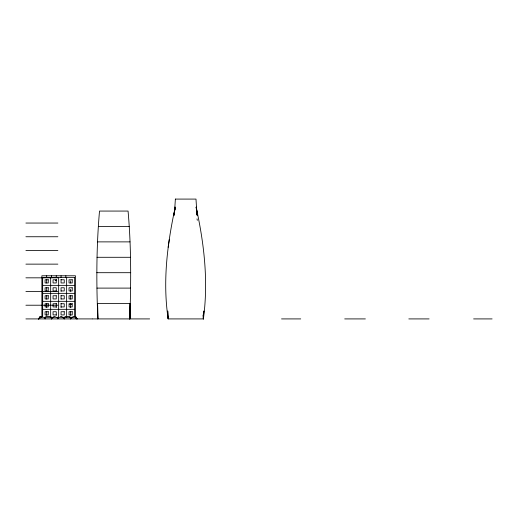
<?xml version="1.0" encoding="UTF-8"?>
<svg xmlns="http://www.w3.org/2000/svg" width="518" height="518" viewBox="0 0 518 518"><rect width="100%" height="100%" fill="white"/><g stroke="black" fill="none" stroke-linecap="round" stroke-linejoin="round"><path stroke-width="0.78" d="M97.798 318.913L97.604 303.509L97.876 318.913C96.257 282.97 96.387 246.931 99.508 211.066L128.063 211.066C131.287 246.931 131.06 282.964 129.798 318.913L129.759 314.296M51.619 318.764L51.483 318.317L51.463 318.913L53.995 316.517L55.322 316.517M51.496 317.715L51.509 317.269M57.861 318.764L57.025 317.269M70.655 318.317L70.461 318.764L70.811 318.764M203.237 314.95L203.425 318.913L203.775 310.981L203.38 318.913L168.117 318.913L167.735 310.981L168.169 318.913C162.555 281.52 167.288 243.816 175.246 207.155L173.899 215.177L175.026 207.155L174.1 215.177L174.883 207.155L174.514 212.768L175.362 199.087M203.38 318.913C208.514 281.481 204.209 243.823 196.108 207.155L197.423 215.177L196.328 207.155L196.995 215.177L195.992 199.087L175.343 199.087M168.136 247.28L169.347 239.284M51.515 318.764L50.622 316.517L45.914 316.517L44.904 318.764L45.273 318.764M45.124 318.764L45.027 317.269M58.689 317.269L57.809 318.764M40.3 316.517L38.682 318.913L42.489 316.517L39.97 316.517L38.682 318.913L39.031 318.615M39.051 318.466L38.682 318.913L39.174 318.466M39.174 318.317L39.666 317.715L38.682 318.913L39.103 318.466M39.245 318.317L39.666 317.871M39.336 318.317L39.659 318.02M40.967 316.822L41.291 316.517M64.42 318.764L64.077 318.764M41.116 316.822L41.466 316.517M25.906 223.051L57.874 223.051M98.388 226.476L129.17 226.476M25.906 236.745L57.874 236.745M97.539 241.88L130.012 241.88M25.906 250.44L57.874 250.44M97.028 257.291L130.536 257.291M25.906 264.135L57.874 264.135M96.808 272.695L130.737 272.695M25.906 277.829L57.867 277.829M56.255 279.772L53.063 279.772L53.063 282.964L56.255 282.964L56.255 279.319M61.053 279.772L64.245 279.772L64.245 282.964L61.053 282.964L61.053 279.338M55.322 280.568L56.715 280.568M42.677 285.366L74.631 285.366M96.97 288.105L130.549 288.105M56.255 290.954L53.063 290.954L53.063 287.762L56.255 287.762L56.255 291.356M61.053 290.954L64.245 290.954L64.245 287.762L61.053 287.762L61.053 291.356M25.906 291.524L57.867 291.524M42.677 293.35L74.631 293.35M61.053 295.746L64.245 295.746L64.245 298.944L61.053 298.944M42.677 301.34L74.631 301.34M97.429 303.509L130.128 303.509M56.255 303.736L53.063 303.736L53.063 306.934L56.255 306.934M61.053 303.736L64.245 303.736L64.245 306.934L61.053 306.934M69.703 304.539L71.575 304.539M25.906 305.219L57.867 305.219M42.677 309.33L74.631 309.33M56.255 314.925L53.063 314.925L53.063 311.726L56.255 311.726L56.255 315.326M60.386 316.517L61.713 316.517L64.245 318.913L65.087 316.517L69.794 316.517L70.636 318.913L73.219 316.517L75.738 316.517L77.027 318.913L76.314 318.466M25.906 318.913L92.094 318.913M92.321 318.913L149.644 318.913M281.539 318.913L300.718 318.913M344.71 318.913L365.371 318.913M408.812 318.913L429.092 318.913M473.62 318.913L492.1 318.913M76.334 318.317L77.027 318.913L76.424 318.02M70.5 318.764L70.636 317.392M76.47 318.317L77.027 318.913L76.437 318.169M75.382 316.822L75.732 317.269M75.848 317.417L76.204 317.871M75.408 316.517L76.321 317.871M197.034 218.849L197.3 220.312M203.153 314.95L203.25 318.913M129.649 308.903L129.714 311.985M129.61 308.903L129.655 311.985M129.675 313.526L129.753 318.913M75.434 318.311L75.434 275.777L41.88 275.777L41.88 317.417M70.636 280.873L70.636 282.964M70.636 289.258L70.636 291.356M70.636 295.551L70.636 299.145M70.636 303.341L70.636 307.53M70.636 311.435L70.636 315.32M66.641 277.376L66.641 317.32M65.844 275.777L65.844 277.272M61.053 275.777L61.053 277.506M61.053 295.551L61.053 299.145M61.053 303.341L61.053 307.53M58.657 277.376L58.657 317.32M56.255 275.777L56.255 277.467M56.255 303.341L56.255 307.53M51.463 275.777L51.463 277.506M51.463 317.165L51.463 318.913M50.667 277.376L50.667 317.32M46.672 275.777L46.672 277.272M46.672 279.364L46.672 282.97M46.672 287.755L46.672 291.356M46.672 295.551L46.672 299.145M46.672 303.334L46.672 307.53M46.672 311.706L46.672 315.358M130.057 303.509L129.856 318.913L130.057 303.509M74.631 277.376L42.677 277.376L42.677 317.32L74.631 317.32L74.631 277.376M48.271 279.772L45.072 279.772L45.072 282.964L48.271 282.964L48.271 279.772M72.235 279.772L69.036 279.772L69.036 282.964L72.235 282.964L72.235 279.772M48.271 287.762L45.072 287.762L45.072 290.954L48.271 290.954L48.271 287.762M72.235 287.762L69.036 287.762L69.036 290.954L72.235 290.954L72.235 287.762M48.271 295.746L45.072 295.746L45.072 298.944L48.271 298.944L48.271 295.746M56.255 295.746L53.063 295.746L53.063 298.944L56.255 298.944L56.255 295.746M72.235 295.746L69.036 295.746L69.036 298.944L72.235 298.944L72.235 295.746M48.271 303.736L45.072 303.736L45.072 306.934L48.271 306.934L48.271 303.736M72.235 303.736L69.036 303.736L69.036 306.934L72.235 306.934L72.235 303.736M48.271 311.726L45.072 311.726L45.072 314.925L48.271 314.925L48.271 311.726M64.245 311.726L61.053 311.726L61.053 314.925L64.245 314.925L64.245 311.726M72.235 311.726L69.036 311.726L69.036 314.925L72.235 314.925L72.235 311.726"/></g></svg>
